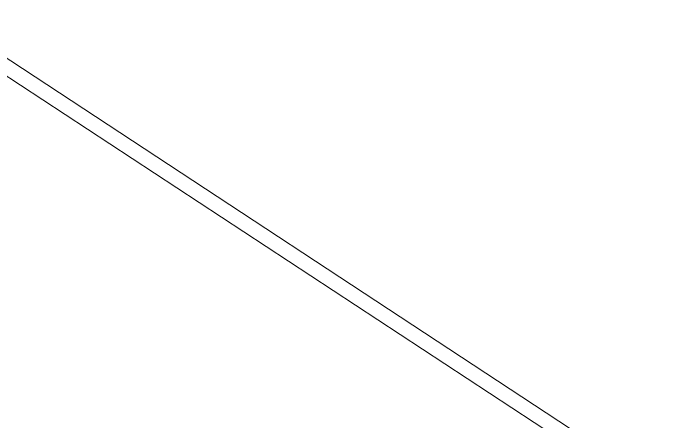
# Model space of a CAD drawing. Header units: millimetres. Extents: x -3576 to 4228, y -1686 to 5244.
# Drawn here: x -1135.3517 to -1135.1691, y 1298.7553 to 1298.8675 of the extents above; entities that cross this region are included whole.
import ezdxf

# ---------------------------------------------------------------- set-up
doc = ezdxf.new("R2010")
doc.units = ezdxf.units.MM
doc.layers.add('A_--------_E-', color=8, linetype='Continuous', lineweight=9)
doc.layers.add('M-_EQPT----_E', color=7, linetype='Continuous', lineweight=9)

# ---------------------------------------------------------------- blocks, each defined once
blk = doc.blocks.new('PNS-Filter column D1200 _180 right feed 50-50_ - ASY PNS-Filter column D1200_iam-905840-В50 Аксонометрия')
at = {"layer": 'A_--------_E-'}
for p, q in [((-1135.16909, 1298.73409), (-1140.47229, 1302.21428)), ((-1140.14109, 1301.98906), (-1135.18184, 1298.73764))]:
    blk.add_line(p, q, dxfattribs=at)
blk = doc.blocks.new('PNS-Filter column D1200 _180 right feed 50-50_ - Standard-905848-В50 Аксонометрия')
blk.add_blockref('PNS-Filter column D1200 _180 right feed 50-50_ - ASY PNS-Filter column D1200_iam-905840-В50 Аксонометрия', (0, 0))

msp = doc.modelspace()

# ---------------------------------------------------------------- block references
at = {"layer": 'M-_EQPT----_E'}
msp.add_blockref('PNS-Filter column D1200 _180 right feed 50-50_ - Standard-905848-В50 Аксонометрия', (0, 0), dxfattribs=at)

doc.saveas('drawing.dxf')
